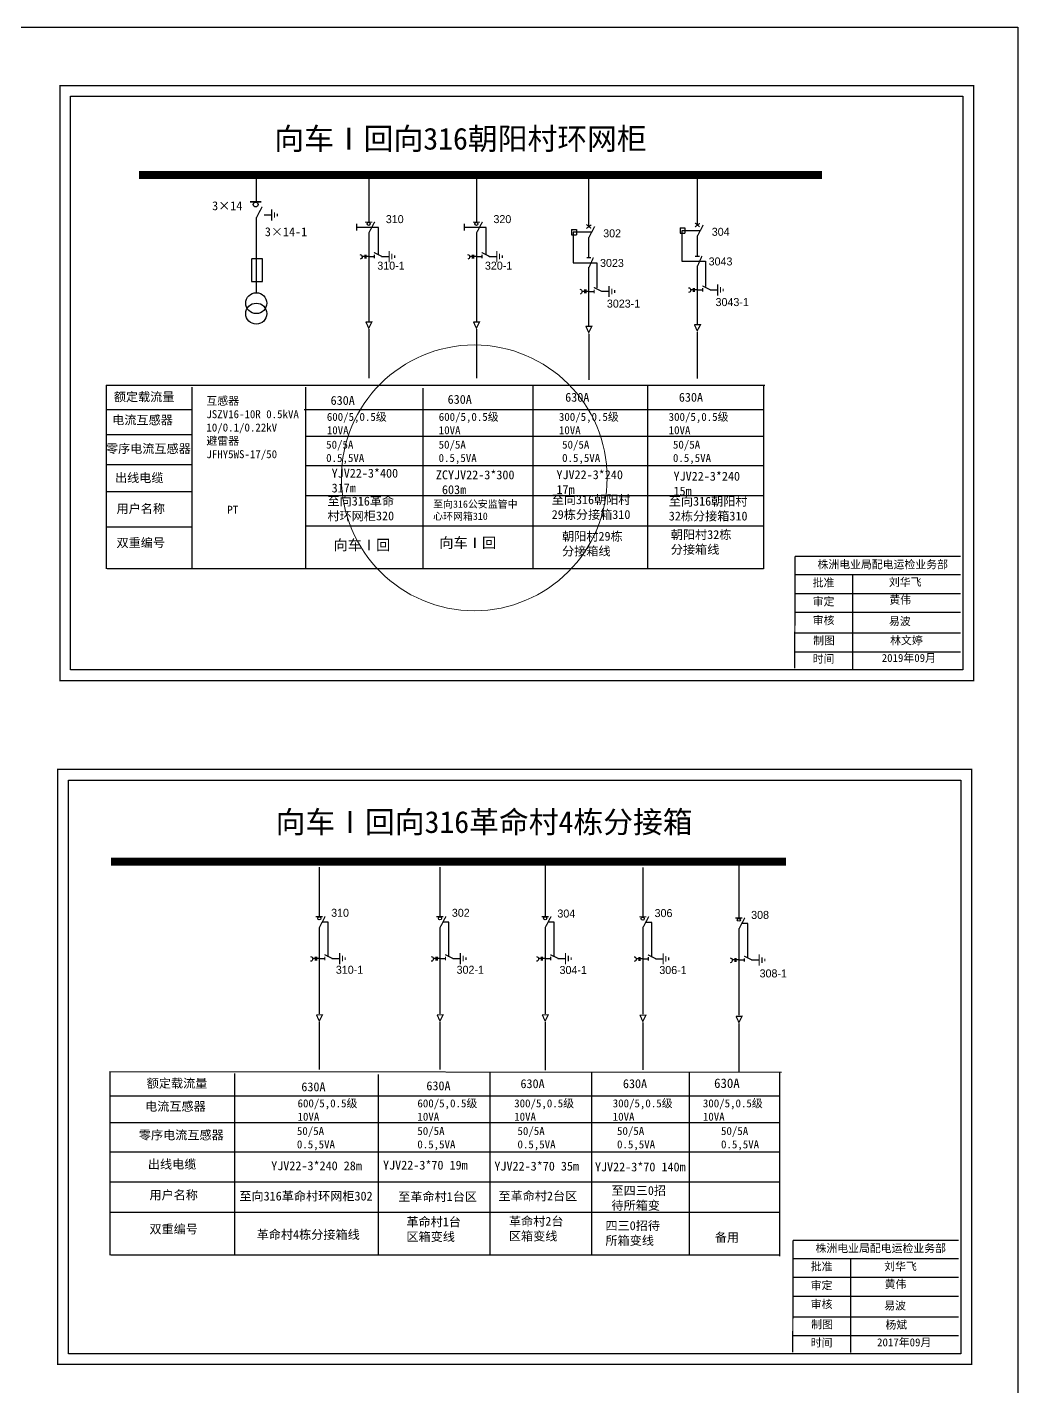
# Model space of a CAD drawing. Extents: x -194 to 226, y -192 to 105.
# Drawn here: x 89.7 to 225.8, y -81.6 to 105.1 of the extents above; entities that cross this region are included whole.
import ezdxf

# ---------------------------------------------------------------- set-up
doc = ezdxf.new("R2010")
doc.units = 0
doc.header["$LTSCALE"] = 0.774411
doc.linetypes.add('ACAD_ISO02W100', pattern=[15, 12, -3])
doc.linetypes.add('CENTER', pattern=[50.8, 31.75, -6.35, 6.35, -6.35])
doc.layers.get('0').update_dxf_attribs({"linetype": 'CONTINUOUS'})
doc.layers.add('2', color=7, linetype='CONTINUOUS')
doc.styles.add('hztxt_txtstyle_0.00_0_0', font='simkai.ttf')
doc.styles.add('hztxt_txtstyle_1.80_0_0', font='', dxfattribs={"height": 1.8, "bigfont": 'hztxt.shx'})
doc.styles.add('hztxt_txtstyle_2.70_0_0', font='simkai.ttf', dxfattribs={"height": 2.7})
doc.styles.add('KaiTi_txtstyle_1.00_0_0', font='simkai.ttf', dxfattribs={"height": 1})
doc.styles.add('KaiTi_txtstyle_1.22_0_0', font='simkai.ttf', dxfattribs={"height": 1.220356})
doc.styles.add('SimSun_txtstyle_1.09_0_0', font='', dxfattribs={"height": 1.0944})
doc.styles.get("Standard").update_dxf_attribs({"font": '', "height": 2.5})
doc.styles.add('字体', font='', dxfattribs={"height": 2.5})
doc.styles.get('hztxt_txtstyle_1.80_0_0').set_extended_font_data('hztxt')
doc.styles.get('SimSun_txtstyle_1.09_0_0').set_extended_font_data('SimSun')
doc.styles.get('Standard').set_extended_font_data('SimSun')
doc.styles.get('字体').set_extended_font_data('SimSun')

# ---------------------------------------------------------------- blocks, each defined once
blk = doc.blocks.new('JD')
for points in [[(-2, 0.2), (-2, -0.2), (2, 0.2), (2, -0.2)], [(1, -1.2), (1, -0.8), (-1, -1.2), (-1, -0.8)], [(-0.5, -1.8), (-0.5, -2.2), (0.5, -1.8), (0.5, -2.2)]]:
    blk.add_trace(points)

msp = doc.modelspace()

# ---------------------------------------------------------------- linework, layer by layer
for p, q in [((-194.22, 105.09), (225.78, 105.09)), ((225.78, 105.09), (225.78, -191.91)), ((121.17, 84.78), (121.17, 81.16)), ((136.64, 85.07), (136.64, 78.34)), ((151.43, 85.07), (151.43, 78.34)), ((166.84, 84.76), (166.84, 77.7)), ((181.75, 84.97), (181.75, 77.91)), ((121.19, 78.92), (121.19, 68.66)), ((122.27, 79.33), (123.31, 79.33)), ((136.64, 76.84), (136.64, 64.63)), ((151.43, 76.84), (151.43, 64.63)), ((164.5, 77.32), (165.16, 77.32)), ((164.5, 77.32), (164.5, 76.59)), ((164.5, 76.59), (165.16, 76.59)), ((165.16, 77.32), (165.16, 76.59)), ((179.41, 77.53), (180.07, 77.53)), ((179.41, 77.53), (179.41, 76.8)), ((179.41, 76.8), (180.07, 76.8)), ((180.07, 77.53), (180.07, 76.8)), ((166.84, 76.2), (166.84, 73.48)), ((181.75, 76.41), (181.75, 73.69)), ((136.64, 73.6), (137.4, 73.6)), ((138.39, 73.62), (139.43, 73.62)), ((151.43, 73.6), (152.19, 73.6)), ((153.18, 73.62), (154.22, 73.62)), ((166.84, 72.12), (166.84, 64.08)), ((181.75, 72.33), (181.75, 64.29)), ((166.84, 68.82), (167.6, 68.82)), ((168.59, 68.84), (169.63, 68.84)), ((181.75, 69.03), (182.51, 69.03)), ((183.51, 69.05), (184.54, 69.05)), ((112.44, 52.57), (100.66, 52.57)), ((112.39, 49.11), (100.62, 49.11)), ((112.39, 45.02), (100.62, 45.02)), ((112.35, 41.29), (100.57, 41.29)), ((112.39, 36.44), (100.62, 36.44)), ((129.85, -10.21), (129.85, -17)), ((146.43, -10.21), (146.43, -17)), ((160.87, -9.5), (160.87, -17)), ((174.27, -10.25), (174.27, -17.03)), ((187.47, -9.7), (187.47, -17.19)), ((129.85, -18.5), (129.85, -30.37)), ((146.43, -18.5), (146.43, -30.37)), ((160.87, -18.5), (160.87, -30.37)), ((174.27, -18.53), (174.27, -30.4)), ((187.47, -18.69), (187.47, -30.56)), ((129.85, -22.77), (130.61, -22.77)), ((131.6, -22.75), (132.64, -22.75)), ((146.43, -22.77), (147.19, -22.77)), ((148.18, -22.75), (149.22, -22.75)), ((160.87, -22.77), (161.63, -22.77)), ((162.62, -22.75), (163.65, -22.75)), ((174.27, -22.81), (175.03, -22.81)), ((176.02, -22.79), (177.06, -22.79)), ((187.47, -22.97), (188.23, -22.97)), ((189.22, -22.95), (190.26, -22.95))]:
    msp.add_line(p, q)
at = {"linetype": 'ACAD_ISO02W100'}
for p, q in [((167.17, 76.94), (164.71, 76.94)), ((164.71, 76.94), (164.71, 72.75)), ((182.08, 77.15), (179.62, 77.15)), ((179.62, 77.15), (179.62, 72.95)), ((179.62, 72.95), (182.87, 72.95)), ((182.87, 72.95), (182.87, 69.5)), ((164.71, 72.75), (167.96, 72.75)), ((167.96, 72.75), (167.96, 69.29))]:
    msp.add_line(p, q, dxfattribs=at)
at = {"linetype": 'CENTER'}
for p, q in [((136.65, 63.65), (136.65, 56.9)), ((151.43, 63.65), (151.43, 56.9)), ((166.85, 63), (166.85, 56.66)), ((181.76, 63.21), (181.76, 56.87)), ((129.85, -31.49), (129.85, -38.02)), ((146.43, -31.49), (146.43, -38.02)), ((160.87, -31.49), (160.87, -38.09)), ((174.28, -31.53), (174.28, -38.06)), ((187.48, -31.69), (187.48, -38.29))]:
    msp.add_line(p, q, dxfattribs=at)
at = {"linetype": 'Continuous'}
for p, q in [((100.59, 55.96), (191.03, 55.96)), ((100.64, 30.72), (100.64, 55.96)), ((112.33, 55.69), (112.33, 30.73)), ((127.96, 55.69), (127.96, 30.73)), ((144.07, 55.52), (144.07, 30.74)), ((159.19, 55.91), (159.19, 30.73)), ((174.92, 55.91), (174.92, 30.73)), ((190.86, 55.89), (190.86, 30.71)), ((127.77, 52.59), (190.86, 52.59)), ((127.96, 48.96), (190.86, 48.96)), ((127.96, 44.91), (190.86, 44.91)), ((127.96, 40.81), (190.86, 40.81)), ((127.96, 36.64), (190.86, 36.64)), ((190.86, 30.72), (100.72, 30.72)), ((101.11, -38.27), (193.31, -38.37)), ((101.15, -63.51), (101.15, -38.27)), ((118.2, -38.55), (118.2, -63.51)), ((137.92, -38.71), (137.92, -63.49)), ((153.27, -38.32), (153.27, -63.5)), ((167.24, -38.32), (167.24, -63.5)), ((180.66, -38.34), (180.66, -63.52)), ((193.05, -38.42), (193.05, -63.61)), ((101.15, -41.64), (193.05, -41.64)), ((101.15, -45.27), (193.05, -45.27)), ((101.15, -49.32), (193.05, -49.32)), ((101.15, -53.42), (193.05, -53.42)), ((101.15, -57.6), (193.05, -57.6)), ((193.05, -63.51), (101.23, -63.51))]:
    msp.add_line(p, q, dxfattribs=at)
at = {"color": 7, "linetype": 'Continuous'}
for p, q in [((195.17, 29.95), (217.92, 29.95)), ((203.06, 29.95), (203.06, 17.02)), ((195.17, 27.36), (217.92, 27.36)), ((195.17, 24.76), (217.92, 24.76)), ((195.17, 21.94), (217.92, 21.94)), ((195.17, 19.35), (217.92, 19.35)), ((194.89, -63.93), (217.64, -63.93)), ((202.79, -63.93), (202.79, -76.86)), ((194.89, -66.52), (217.64, -66.52)), ((194.89, -69.11), (217.64, -69.11)), ((194.89, -71.94), (217.64, -71.94)), ((194.89, -74.53), (217.64, -74.53))]:
    msp.add_line(p, q, dxfattribs=at)
at = {"color": 7, "linetype": 'Continuous', "const_width": 0.182}
for points in [[(94.23, 97.08), (219.71, 97.08), (219.71, 15.38), (94.23, 15.38)], [(93.95, 3.2), (219.43, 3.2), (219.43, -78.5), (93.95, -78.5)]]:
    msp.add_lwpolyline(points, close=True, dxfattribs=at)
at = {"color": 7, "linetype": 'Continuous'}
for points in [[(95.7, 95.6), (218.23, 95.6), (218.23, 16.85), (95.7, 16.85)], [(95.43, 1.72), (217.96, 1.72), (217.96, -77.03), (95.43, -77.03)]]:
    msp.add_lwpolyline(points, close=True, dxfattribs=at)
for points, const_width in [([(105.1, 84.78), (198.91, 84.78)], 1.1), ([(120.35, 81.11), (121.89, 81.11)], 0.261), ([(121.19, 78.88), (122.01, 80.44)], 0.165), ([(136.15, 78.32), (137.13, 78.32)], 0.165), ([(136.64, 76.8), (137.46, 78.36)], 0.165), ([(150.94, 78.32), (151.91, 78.32)], 0.165), ([(151.43, 76.8), (152.25, 78.36)], 0.165), ([(166.53, 78), (167.18, 77.47)], 0.165), ([(166.53, 77.45), (167.2, 77.96)], 0.165), ([(166.84, 76.16), (167.67, 77.72)], 0.165), ([(181.45, 78.21), (182.09, 77.67)], 0.165), ([(181.44, 77.66), (182.11, 78.16)], 0.165), ([(181.75, 76.37), (182.58, 77.93)], 0.165), ([(137.36, 74.15), (138.46, 73.6)], 0.165), ([(137.4, 73.86), (137.4, 73.35)], 0.165), ([(152.15, 74.15), (153.24, 73.6)], 0.165), ([(152.19, 73.86), (152.19, 73.35)], 0.165), ([(166.55, 73.44), (167.16, 73.44)], 0.165), ([(166.81, 71.92), (167.5, 73.47)], 0.165), ([(181.46, 73.64), (182.07, 73.64)], 0.165), ([(181.72, 72.12), (182.41, 73.68)], 0.165), ([(167.56, 69.37), (168.66, 68.82)], 0.165), ([(167.6, 69.07), (167.6, 68.56)], 0.165), ([(182.47, 69.57), (183.57, 69.03)], 0.165), ([(182.51, 69.28), (182.51, 68.77)], 0.165), ([(136.24, 64.61), (137.07, 64.61), (136.65, 63.76), (136.25, 64.62)], 0.165), ([(151.02, 64.61), (151.86, 64.61), (151.43, 63.76), (151.03, 64.62)], 0.165), ([(166.44, 64.03), (167.28, 64.03), (166.85, 63.18), (166.45, 64.05)], 0.165), ([(181.35, 64.24), (182.19, 64.24), (181.76, 63.39), (181.36, 64.25)], 0.165), ([(101.24, -9.46), (193.96, -9.46)], 1.1), ([(129.36, -17.02), (130.34, -17.02)], 0.165), ([(129.85, -18.54), (130.67, -16.98)], 0.165), ([(145.94, -17.02), (146.91, -17.02)], 0.165), ([(146.43, -18.54), (147.25, -16.98)], 0.165), ([(160.38, -17.02), (161.35, -17.02)], 0.165), ([(160.87, -18.54), (161.69, -16.98)], 0.165), ([(173.79, -17.05), (174.76, -17.05)], 0.165), ([(174.27, -18.57), (175.1, -17.01)], 0.165), ([(186.99, -17.21), (187.96, -17.21)], 0.165), ([(187.47, -18.73), (188.29, -17.17)], 0.165), ([(130.57, -22.23), (131.67, -22.77)], 0.165), ([(147.15, -22.23), (148.24, -22.77)], 0.165), ([(161.58, -22.23), (162.68, -22.77)], 0.165), ([(174.99, -22.26), (176.09, -22.81)], 0.165), ([(188.19, -22.42), (189.29, -22.97)], 0.165), ([(130.61, -22.52), (130.61, -23.03)], 0.165), ([(147.19, -22.52), (147.19, -23.03)], 0.165), ([(161.63, -22.52), (161.63, -23.03)], 0.165), ([(175.03, -22.56), (175.03, -23.06)], 0.165), ([(188.23, -22.72), (188.23, -23.22)], 0.165), ([(129.45, -30.5), (130.28, -30.5), (129.85, -31.35), (129.46, -30.49)], 0.165), ([(146.02, -30.5), (146.86, -30.5), (146.43, -31.35), (146.03, -30.49)], 0.165), ([(160.46, -30.5), (161.3, -30.5), (160.87, -31.35), (160.47, -30.49)], 0.165), ([(173.87, -30.54), (174.71, -30.54), (174.28, -31.39), (173.88, -30.52)], 0.165), ([(187.07, -30.7), (187.9, -30.7), (187.48, -31.55), (187.08, -30.68)], 0.165)]:
    msp.add_lwpolyline(points, dxfattribs=dict(const_width=const_width))
for points in [[(134.98, 78.07), (134.98, 77.16)], [(149.77, 78.07), (149.77, 77.16)], [(120.54, 73.24), (120.54, 70.16), (122.06, 70.16), (122.06, 73.28), (120.54, 73.28)], [(136.09, 73.61), (135.74, 73.61)], [(136.09, 73.84), (136.09, 73.34)], [(136.24, 73.84), (136.24, 73.34)], [(136.64, 73.61), (136.24, 73.61)], [(150.87, 73.61), (150.53, 73.61)], [(150.87, 73.84), (150.87, 73.34)], [(151.03, 73.84), (151.03, 73.34)], [(151.43, 73.61), (151.03, 73.61)], [(181.2, 69.26), (181.2, 68.76)], [(181.35, 69.26), (181.35, 68.76)], [(166.29, 68.82), (165.94, 68.82)], [(166.29, 69.06), (166.29, 68.56)], [(166.44, 69.06), (166.44, 68.56)], [(166.84, 68.82), (166.44, 68.82)], [(181.2, 69.03), (180.85, 69.03)], [(181.75, 69.03), (181.35, 69.03)], [(129.3, -22.77), (128.95, -22.77)], [(129.3, -22.53), (129.3, -23.04)], [(129.45, -22.53), (129.45, -23.04)], [(129.85, -22.77), (129.45, -22.77)], [(145.87, -22.77), (145.53, -22.77)], [(145.87, -22.53), (145.87, -23.04)], [(146.03, -22.53), (146.03, -23.04)], [(146.43, -22.77), (146.03, -22.77)], [(160.31, -22.77), (159.96, -22.77)], [(160.31, -22.53), (160.31, -23.04)], [(160.47, -22.53), (160.47, -23.04)], [(160.86, -22.77), (160.47, -22.77)], [(173.72, -22.8), (173.37, -22.8)], [(173.72, -22.57), (173.72, -23.07)], [(173.87, -22.57), (173.87, -23.07)], [(174.27, -22.8), (173.87, -22.8)], [(186.92, -22.96), (186.57, -22.96)], [(186.92, -22.73), (186.92, -23.23)], [(187.07, -22.73), (187.07, -23.23)], [(187.47, -22.96), (187.07, -22.96)]]:
    msp.add_lwpolyline(points)
at = {"linetype": 'ACAD_ISO02W100'}
for points in [[(137.99, 73.86), (137.99, 77.61), (134.98, 77.61)], [(152.78, 73.86), (152.78, 77.61), (149.77, 77.61)], [(131.07, -22.53), (131.07, -17.78), (130.25, -17.78)], [(147.65, -22.53), (147.65, -17.78), (146.83, -17.78)], [(162.09, -22.53), (162.09, -17.78), (161.27, -17.78)], [(175.5, -22.56), (175.5, -17.81), (174.67, -17.81)], [(188.7, -22.72), (188.7, -17.97), (187.87, -17.97)]]:
    msp.add_lwpolyline(points, dxfattribs=at)
for points in [[(135.44, 73.89, -0.877934), (135.46, 73.23)], [(150.23, 73.89, -0.877934), (150.24, 73.23)], [(165.65, 69.11, -0.877934), (165.66, 68.44)], [(180.56, 69.32, -0.877934), (180.57, 68.65)], [(128.65, -22.48, -0.877934), (128.67, -23.15)], [(145.23, -22.48, -0.877934), (145.24, -23.15)], [(159.67, -22.48, -0.877934), (159.68, -23.15)], [(173.08, -22.52, -0.877934), (173.09, -23.19)], [(186.27, -22.68, -0.877934), (186.29, -23.35)]]:
    msp.add_lwpolyline(points, format="xyb")
at = {"color": 7, "linetype": 'Continuous', "const_width": 0.182}
for points in [[(195.17, 32.43), (195.15, 17.06)], [(195.17, 32.43), (217.92, 32.43)], [(194.89, -61.45), (194.88, -76.82)], [(194.89, -61.45), (217.64, -61.45)]]:
    msp.add_lwpolyline(points, dxfattribs=at)
for centre, radius in [((121.12, 80.74), 0.335), ((136.64, 78.09), 0.211), ((151.43, 78.09), 0.211), ((129.85, -17.25), 0.211), ((146.43, -17.25), 0.211), ((160.87, -17.25), 0.211), ((174.27, -17.29), 0.211), ((187.47, -17.45), 0.211)]:
    msp.add_circle(centre, radius)
at = {"color": 12, "linetype": 'Continuous', "lineweight": 0, "ltscale": 1.032644, "true_color": 0xc00000}
msp.add_circle((151.14, 43.22), 18.24, dxfattribs=at)
at = {"layer": '2', "color": 0}
for centre in [(121.2, 67.2), (121.2, 65.76)]:
    msp.add_circle(centre, 1.44, dxfattribs=at)

# ---------------------------------------------------------------- block references
at = {"rotation": 90}
for p, xscale, yscale, zscale in [((123.32, 79.3), 0.3844120780053801, 0.3844120780053801, 0.3844120780053801), ((139.44, 73.59), 0.3844120780053801, 0.3844120780053801, 0.3844120780053801), ((154.23, 73.59), 0.3844120780053801, 0.3844120780053801, 0.3844120780053801), ((169.64, 68.81), 0.3844120780053801, 0.3844120780053801, 0.3844120780053801), ((184.56, 69.02), 0.3844120780053801, 0.3844120780053801, 0.3844120780053801), ((132.65, -22.78), 0.3844120780054396, 0.3844120780054396, 0.3844120780054396), ((149.23, -22.78), 0.3844120780054396, 0.3844120780054396, 0.3844120780054396), ((163.67, -22.78), 0.3844120780054396, 0.3844120780054396, 0.3844120780054396), ((177.07, -22.82), 0.3844120780054396, 0.3844120780054396, 0.3844120780054396), ((190.27, -22.98), 0.3844120780054396, 0.3844120780054396, 0.3844120780054396)]:
    msp.add_blockref('JD', p, dxfattribs=dict(at, xscale=xscale, yscale=yscale, zscale=zscale))

# ---------------------------------------------------------------- texts
at = {"linetype": 'Continuous', "style": 'hztxt_txtstyle_2.70_0_0'}
for s, p in [('3×14', (115.14, 79.96)), ('3×14-1', (122.38, 76.39))]:
    msp.add_text(s, height=1.22, dxfattribs=at).set_placement(p)
at = {"style": 'hztxt_txtstyle_1.80_0_0'}
for s, p in [('310', (138.99, 78.19)), ('320', (153.77, 78.19)), ('302', (168.84, 76.24)), ('304', (183.75, 76.45)), ('310-1', (137.82, 71.8)), ('320-1', (152.6, 71.8)), ('3023', (168.41, 72.17)), ('3043', (183.32, 72.38)), ('3023-1', (169.35, 66.59)), ('3043-1', (184.27, 66.8)), ('310', (131.48, -17.04)), ('302', (148.06, -17.04)), ('304', (162.55, -17.14)), ('306', (175.9, -17.08)), ('308', (189.16, -17.33)), ('310-1', (132.13, -24.86)), ('302-1', (148.71, -24.86)), ('304-1', (162.85, -24.89)), ('306-1', (176.55, -24.9)), ('308-1', (190.32, -25.36))]:
    msp.add_text(s, height=1.098, dxfattribs=at).set_placement(p)
at = {"color": 7, "linetype": 'Continuous', "attachment_point": 1}
for s, insert, char_height, width, style in [('{\\C0;向车Ⅰ回向316朝阳村环网柜}', (123.68, 91.28), 3, 80.4201, '字体'), ('株洲电业局配电运检业务部', (198.27, 31.88), 1.0944, 29.9201, '字体'), ('{\\fKaiTi_GB2312|b0|i0|c134|p49;批准}', (197.61, 29.38), 1.0944, 8.5588, '字体'), ('刘华飞', (208.08, 29.45), 1.094, 8.5588, '字体'), ('\\f\uffbfﾬￌﾣﾤ_GB2312|b0|i0|c134|p49;审定', (197.61, 26.79), 1.0944, 8.5588, '字体'), ('黄伟', (208.13, 27.02), 1.094, 8.5588, '字体'), ('\\f\uffbfﾬￌﾣﾤ_GB2312|b0|i0|c134|p49;审核', (197.61, 24.21), 1.0944, 8.5588, '字体'), ('易波', (208.08, 24.08), 1.094, 8.5588, '字体'), ('\\f\uffbfﾬￌﾣﾤ_GB2312|b0|i0|c134|p49;制图', (197.67, 21.43), 1.0944, 8.5588, '字体'), ('{\\fSimSun|b0|i0|c134|p2;林文婷}', (208.24, 21.45), 1.0944, 8.5588, 'SimSun_txtstyle_1.09_0_0'), ('\\f\uffbfﾬￌﾣﾤ_GB2312|b0|i0|c134|p49;时间', (197.61, 18.92), 1.0944, 8.5588, '字体'), ('2019年09月', (207.09, 19.04), 1.094, 16.0081, 'SimSun_txtstyle_1.09_0_0'), ('{\\C0;向车Ⅰ回向316革命村4栋分接箱}', (123.85, -2.53), 3, 80.4201, '字体'), ('株洲电业局配电运检业务部', (198, -62), 1.0944, 29.9201, '字体'), ('{\\fKaiTi_GB2312|b0|i0|c134|p49;批准}', (197.34, -64.5), 1.0944, 8.5588, '字体'), ('刘华飞', (207.43, -64.49), 1.094, 8.5588, '字体'), ('\\f\uffbfﾬￌﾣﾤ_GB2312|b0|i0|c134|p49;审定', (197.34, -67.09), 1.0944, 8.5588, '字体'), ('黄伟', (207.49, -66.93), 1.094, 8.5588, '字体'), ('\\f\uffbfﾬￌﾣﾤ_GB2312|b0|i0|c134|p49;审核', (197.34, -69.67), 1.0944, 8.5588, '字体'), ('易波', (207.43, -69.87), 1.094, 8.5588, '字体'), ('\\f\uffbfﾬￌﾣﾤ_GB2312|b0|i0|c134|p49;制图', (197.4, -72.45), 1.0944, 8.5588, '字体'), ('{\\fSimSun|b0|i0|c134|p2;杨斌}', (207.6, -72.5), 1.0944, 8.5588, '字体'), ('\\f\uffbfﾬￌﾣﾤ_GB2312|b0|i0|c134|p49;时间', (197.34, -74.96), 1.0944, 8.5588, '字体'), ('2017年09月', (206.45, -74.91), 1.094, 16.0081, '字体')]:
    msp.add_mtext(s, dxfattribs=dict(at, insert=insert, char_height=char_height, width=width, style=style))
at = {"linetype": 'Continuous', "attachment_point": 1}
for s, insert, char_height, width, style in [('{\\fSimSun|b0|i0|c134|p2;额定载流量}', (101.64, 54.96), 1.2204, 19.6738, 'hztxt_txtstyle_2.70_0_0'), ('\\A1;{\\fSimSun|b0|i0|c134|p2;互感器\\PJSZV16-10R 0.5kVA\\P10/0.1/0.22kV\\P避雷器\\PJFHY5WS-17/50}', (114.35, 54.34), 1.0983, 20.2524, 'hztxt_txtstyle_2.70_0_0'), ('{\\fSimSun|b0|i0|c134|p2;630A}', (131.41, 54.46), 1.2204, 19.6738, 'hztxt_txtstyle_2.70_0_0'), ('{\\fSimSun|b0|i0|c134|p2;630A}', (147.48, 54.6), 1.2204, 19.6738, 'hztxt_txtstyle_2.70_0_0'), ('{\\fSimSun|b0|i0|c134|p2;630A}', (163.62, 54.89), 1.2204, 19.6738, 'hztxt_txtstyle_2.70_0_0'), ('{\\fSimSun|b0|i0|c134|p2;630A}', (179.23, 54.89), 1.2204, 19.6738, 'hztxt_txtstyle_2.70_0_0'), ('\\A1;{\\fSimSun|b0|i0|c134|p2;600/5,0.5级\\P10VA}', (130.89, 52.14), 1.0983, 20.2524, 'hztxt_txtstyle_2.70_0_0'), ('\\A1;{\\fSimSun|b0|i0|c134|p2;600/5,0.5级\\P10VA}', (146.26, 52.14), 1.0983, 20.2524, 'hztxt_txtstyle_2.70_0_0'), ('\\A1;{\\fSimSun|b0|i0|c134|p2;300/5,0.5级\\P10VA}', (162.76, 52.14), 1.0983, 20.2524, 'hztxt_txtstyle_2.70_0_0'), ('\\A1;{\\fSimSun|b0|i0|c134|p2;300/5,0.5级\\P10VA}', (177.83, 52.14), 1.0983, 20.2524, 'hztxt_txtstyle_2.70_0_0'), ('{\\fSimSun|b0|i0|c134|p2;电流互感器}', (101.42, 51.78), 1.2204, 19.6738, 'hztxt_txtstyle_2.70_0_0'), ('{\\fSimSun|b0|i0|c134|p2;零序电流互感器}', (100.56, 47.85), 1.2204, 19.6738, 'hztxt_txtstyle_2.70_0_0'), ('{\\fSimSun|b0|i0|c134|p2;50/5A\\P0.5,5VA}', (130.8, 48.33), 1.0983, 19.6738, 'hztxt_txtstyle_2.70_0_0'), ('{\\fSimSun|b0|i0|c134|p2;50/5A\\P0.5,5VA}', (146.24, 48.33), 1.0983, 19.6738, 'hztxt_txtstyle_2.70_0_0'), ('{\\fSimSun|b0|i0|c134|p2;50/5A\\P0.5,5VA}', (163.2, 48.33), 1.0983, 19.6738, 'hztxt_txtstyle_2.70_0_0'), ('{\\fSimSun|b0|i0|c134|p2;50/5A\\P0.5,5VA}', (178.42, 48.33), 1.0983, 19.6738, 'hztxt_txtstyle_2.70_0_0'), ('{\\fSimSun|b0|i0|c134|p2;出线电缆}', (101.8, 43.84), 1.2204, 19.6738, 'hztxt_txtstyle_2.70_0_0'), ('YJV22-3*400\\P317m', (131.55, 44.47), 1.2204, 19.6738, 'hztxt_txtstyle_2.70_0_0'), ('{\\fSimSun|b0|i0|c134|p2;ZCYJV22-3*300^M^J 603m}', (145.87, 44.24), 1.2204, 19.6738, 'KaiTi_txtstyle_1.22_0_0'), ('YJV22-3*240\\P17m', (162.42, 44.26), 1.2204, 19.6738, 'hztxt_txtstyle_2.70_0_0'), ('YJV22-3*240\\P15m', (178.5, 44.05), 1.2204, 19.6738, 'hztxt_txtstyle_2.70_0_0'), ('{\\fSimSun|b0|i0|c134|p2;用户名称}', (102.01, 39.61), 1.2204, 19.6738, 'hztxt_txtstyle_2.70_0_0'), ('{\\fSimSun|b0|i0|c134|p2;PT}', (117.22, 39.39), 1.1026, 8.5785, 'hztxt_txtstyle_0.00_0_0'), ('{\\fSimSun|b0|i0|c134|p2;至向316革命村环网柜320}', (130.98, 40.64), 1.2204, 10.5639, 'hztxt_txtstyle_2.70_0_0'), ('{\\fSimSun|b0|i0|c134|p2;至向316公安监管中心环网箱310}', (145.49, 40.12), 1, 11.8785, 'KaiTi_txtstyle_1.00_0_0'), ('{\\fSimSun|b0|i0|c134|p2;至向316朝阳村29栋分接箱310}', (161.77, 40.83), 1.2204, 11.8785, 'hztxt_txtstyle_2.70_0_0'), ('{\\fSimSun|b0|i0|c134|p2;至向316朝阳村32栋分接箱310}', (177.85, 40.62), 1.2204, 11.8785, 'hztxt_txtstyle_2.70_0_0'), ('{\\fSimSun|b0|i0|c134|p2;朝阳村29栋分接箱线}', (163.2, 35.81), 1.2204, 9.4091, 'hztxt_txtstyle_2.70_0_0'), ('{\\fSimSun|b0|i0|c134|p2;朝阳村32栋分接箱线}', (178.13, 36.04), 1.2204, 9.4091, 'hztxt_txtstyle_2.70_0_0'), ('{\\fSimSun|b0|i0|c134|p2;双重编号}', (102.01, 34.93), 1.2204, 19.6738, 'hztxt_txtstyle_2.70_0_0'), ('{\\fSimSun|b0|i0|c134|p2;额定载流量}', (106.16, -39.28), 1.2204, 19.6738, 'hztxt_txtstyle_2.70_0_0'), ('{\\fSimSun|b0|i0|c134|p2;630A}', (127.39, -39.77), 1.2204, 19.6738, 'hztxt_txtstyle_2.70_0_0'), ('{\\fSimSun|b0|i0|c134|p2;630A}', (144.56, -39.63), 1.2204, 19.6738, 'hztxt_txtstyle_2.70_0_0'), ('{\\fSimSun|b0|i0|c134|p2;630A}', (157.48, -39.34), 1.2204, 19.6738, 'hztxt_txtstyle_2.70_0_0'), ('{\\fSimSun|b0|i0|c134|p2;630A}', (171.55, -39.34), 1.2204, 19.6738, 'hztxt_txtstyle_2.70_0_0'), ('{\\fSimSun|b0|i0|c134|p2;630A}', (184.07, -39.24), 1.2933, 10.3994, 'hztxt_txtstyle_0.00_0_0'), ('{\\fSimSun|b0|i0|c134|p2;电流互感器}', (105.94, -42.45), 1.2204, 19.6738, 'hztxt_txtstyle_2.70_0_0'), ('\\A1;{\\fSimSun|b0|i0|c134|p2;600/5,0.5级\\P10VA}', (126.87, -42.1), 1.0983, 20.2524, 'hztxt_txtstyle_2.70_0_0'), ('\\A1;{\\fSimSun|b0|i0|c134|p2;600/5,0.5级\\P10VA}', (143.33, -42.1), 1.0983, 20.2524, 'hztxt_txtstyle_2.70_0_0'), ('\\A1;{\\fSimSun|b0|i0|c134|p2;300/5,0.5级\\P10VA}', (156.62, -42.1), 1.0983, 20.2524, 'hztxt_txtstyle_2.70_0_0'), ('\\A1;{\\fSimSun|b0|i0|c134|p2;300/5,0.5级\\P10VA}', (170.15, -42.1), 1.0983, 20.2524, 'hztxt_txtstyle_2.70_0_0'), ('\\A1;{\\fSimSun|b0|i0|c134|p2;300/5,0.5级\\P10VA}', (182.53, -42.1), 1.0983, 20.2524, 'hztxt_txtstyle_2.70_0_0'), ('{\\fSimSun|b0|i0|c134|p2;零序电流互感器}', (105.08, -46.38), 1.2204, 19.6738, 'hztxt_txtstyle_2.70_0_0'), ('{\\fSimSun|b0|i0|c134|p2;50/5A\\P0.5,5VA}', (126.78, -45.9), 1.0983, 19.6738, 'hztxt_txtstyle_2.70_0_0'), ('{\\fSimSun|b0|i0|c134|p2;50/5A\\P0.5,5VA}', (143.32, -45.9), 1.0983, 19.6738, 'hztxt_txtstyle_2.70_0_0'), ('{\\fSimSun|b0|i0|c134|p2;50/5A\\P0.5,5VA}', (157.07, -45.9), 1.0983, 19.6738, 'hztxt_txtstyle_2.70_0_0'), ('{\\fSimSun|b0|i0|c134|p2;50/5A\\P0.5,5VA}', (170.74, -45.9), 1.0983, 19.6738, 'hztxt_txtstyle_2.70_0_0'), ('{\\fSimSun|b0|i0|c134|p2;50/5A\\P0.5,5VA}', (185.02, -45.9), 1.0983, 19.6738, 'hztxt_txtstyle_2.70_0_0'), ('{\\fSimSun|b0|i0|c134|p2;出线电缆}', (106.32, -50.39), 1.2204, 19.6738, 'hztxt_txtstyle_2.70_0_0'), ('{\\fSimSun|b0|i0|c134|p2;YJV22-3*240 28m}', (123.25, -50.61), 1.2204, 19.6738, 'hztxt_txtstyle_2.70_0_0'), ('{\\fSimSun|b0|i0|c134|p2;YJV22-3*70 19m}', (138.61, -50.52), 1.2204, 19.6738, 'hztxt_txtstyle_2.70_0_0'), ('{\\fSimSun|b0|i0|c134|p2;YJV22-3*70 35m}', (153.9, -50.66), 1.2204, 19.6738, 'hztxt_txtstyle_2.70_0_0'), ('{\\fSimSun|b0|i0|c134|p2;YJV22-3*70 140m}', (167.71, -50.77), 1.2204, 19.6738, 'hztxt_txtstyle_2.70_0_0'), ('{\\fSimSun|b0|i0|c134|p2;至四三0招待所箱变}', (169.98, -54.01), 1.2204, 8.8534, 'hztxt_txtstyle_2.70_0_0'), ('{\\fSimSun|b0|i0|c134|p2;用户名称}', (106.53, -54.62), 1.2204, 19.6738, 'hztxt_txtstyle_2.70_0_0'), ('{\\fSimSun|b0|i0|c134|p2;至向316革命村环网柜302}', (118.88, -54.77), 1.2204, 19.1537, 'hztxt_txtstyle_2.70_0_0'), ('{\\fSimSun|b0|i0|c134|p2;至革命村1台区}', (140.69, -54.84), 1.2204, 19.1537, 'hztxt_txtstyle_2.70_0_0'), ('{\\fSimSun|b0|i0|c134|p2;至革命村2台区}', (154.46, -54.75), 1.2204, 19.1537, 'hztxt_txtstyle_2.70_0_0'), ('{\\fSimSun|b0|i0|c134|p2;双重编号}', (106.53, -59.3), 1.2204, 19.6738, 'hztxt_txtstyle_2.70_0_0'), ('{\\fSimSun|b0|i0|c134|p2;革命村1台区箱变线}', (141.82, -58.3), 1.2204, 8.175, 'hztxt_txtstyle_2.70_0_0'), ('{\\fSimSun|b0|i0|c134|p2;革命村2台区箱变线}', (155.9, -58.23), 1.2204, 8.175, 'hztxt_txtstyle_2.70_0_0'), ('{\\fSimSun|b0|i0|c134|p2;四三0招待所箱变线}', (169.15, -58.83), 1.2204, 8.8534, 'hztxt_txtstyle_2.70_0_0'), ('{\\fSimSun|b0|i0|c134|p2;革命村4栋分接箱线}', (121.26, -60.05), 1.2204, 15.7598, 'hztxt_txtstyle_2.70_0_0'), ('{\\fSimSun|b0|i0|c134|p2;备用}', (184.17, -60.44), 1.2204, 19.6738, 'hztxt_txtstyle_2.70_0_0')]:
    msp.add_mtext(s, dxfattribs=dict(at, insert=insert, char_height=char_height, width=width, style=style))
at = {"char_height": 1.43, "width": 17.776, "attachment_point": 1}
for insert in [(131.8, 34.72), (146.34, 35.02)]:
    msp.add_mtext('向车Ⅰ回', dxfattribs=dict(at, insert=insert))

doc.saveas('drawing.dxf')
